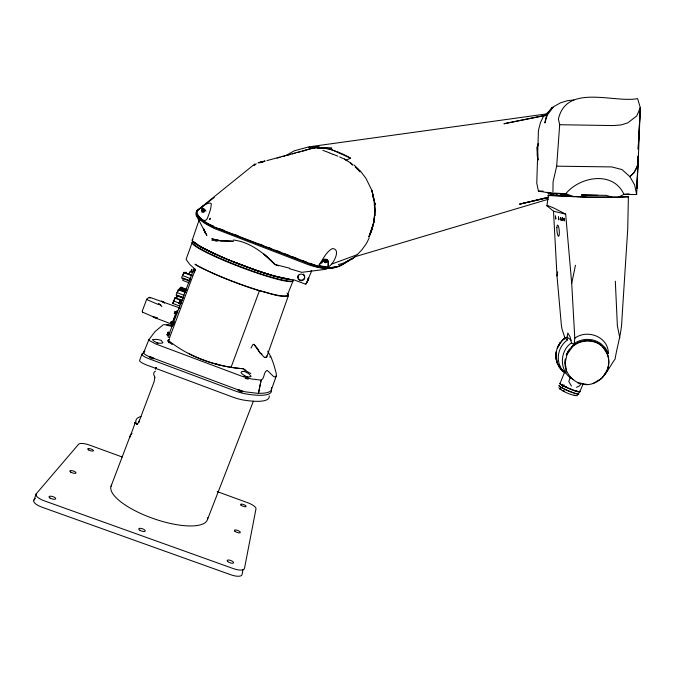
<?xml version="1.0" encoding="UTF-8"?>
<svg xmlns="http://www.w3.org/2000/svg" width="674" height="674" viewBox="0 0 674 674"><rect width="100%" height="100%" fill="white"/><g stroke="black" fill="none" stroke-linecap="round" stroke-linejoin="round"><path stroke-width="1.01" d="M566.059 337.539C557.44 342.426 553.666 354.027 557.263 363.176L555.907 357.49L556.353 351.466C554.87 359.074 557.676 367.6 564.113 372.158M154.809 377.785L154.068 381.838L139.004 421.688L137.429 424.157M328.449 266.879C333.419 264.419 341.566 248.681 332.282 248.588C326.056 251.958 323.031 259.263 319.122 265.008C321.725 266.55 325.407 266.693 328.449 266.879L328.482 261.638M554.298 193.067L559.193 193.404L573.33 196.631L565.84 193.657L552.916 193.505L553.059 181.929L556.673 166.175L559.681 124.732L558.409 119.012C566.598 83.424 613.669 103.164 637.587 98.623L640.3 107.587L638.244 160.547C637.966 166.807 634.908 172.889 629.828 176.613L634.622 184.828L636.652 194.559L623.93 194.365L618.378 197.212L585.782 196.993L548.173 195.233M327.909 266.946L327.985 261.546L325.744 259.591L323.967 259.835M565.233 358.913C562.217 374.07 578.081 388.831 593.019 383.523C604.3 379.841 608.597 367.852 615.076 359.09C617.207 345.872 621.588 333.133 621.908 319.602L627.721 229.244L628.387 197.069L627.578 196.463M636.652 194.559L638.253 159.03L637.857 156.09M155.458 368.964L155.947 367.675L155.475 368.964M559.681 124.732L613.357 125.566L621.032 124.934L627.806 122.853L636.804 115.894L640.3 107.587L638.16 149.072M640.3 107.587L638.219 149.013M638.253 159.03L636.863 188.543L637.722 165.273L634.049 172.687L629.828 176.613L622.018 169.57L611.739 166.916L556.673 166.175M307.411 280.401L307.571 279.659M307.723 280.536L307.757 280.098M307.765 279.584L307.908 279.112M135.196 422.741L134.758 423.778L135.39 422.202L134.876 423.474L135.112 422.96M193.177 241.368A54.004 5.754 20.8 0 0 204.433 248.883L227.635 259.524A54.754 5.839 20.8 0 0 289.121 279.474L293.771 279.769L305.507 284.158L306.038 283.366M167.144 325.104L164.919 324.666A7.759 1.289 12.2 0 0 163.024 324.944L155.071 331.532L148.92 339.637L143.638 352.612A8.888 1.862 19.5 0 0 150.437 357.11L236.776 389.345L245.075 391.796L258.437 393.414L261.133 380.136C264.84 378.35 263.315 372.596 266.727 370.515L267.409 370.54L273.585 376.513L275.396 377.095L276.289 375.999L276.239 373.27L273.534 363.682L270.99 357.035L269.693 356.934M262.009 354.195L259.734 352.612L258.252 349.477L253.929 344.246L259.734 352.612L264.444 357.447L266.584 357.304L288.32 295.861L288.43 294.471L286.964 293.198M173.075 325.508L171.466 324.885L172.089 323.975M169.781 332.788L168.121 332.231L169.781 332.788L168.702 335.534L167.093 334.936L168.121 332.231M565.098 373.177A21.812 21.113 -42.1 0 1 567.424 339.932L567.028 337.067L567.837 333.032L570.044 336.773L571.468 342.847L574.122 344.835L571.923 346.697L577.298 342.999A22.309 21.568 -41.9 0 1 601.992 346.116C609.818 353.176 611.074 365.931 604.898 374.441L607.013 370.296A22.309 21.568 -41.9 0 0 607.628 354.785C601.722 335.593 572.689 337.295 566.236 355.131L569.496 349.57L567.07 354.263L565.191 362.612L566.396 370.767M574.122 344.835L574.796 338.196L571.704 283.4L565.68 214.138L553.506 211.223L546.909 205.772L548.442 194.938M180.539 304.193L181.592 301.379L179.933 300.806L178.939 303.519L180.539 304.193L180.885 303.485M195.098 269.204L189.672 264.318L186.083 259.33L192.115 242.758M307.108 282.187L308.768 278.252L307.117 282.103M189.049 282.785L182.73 280.376L183.202 278.472M185.889 272.802L185.982 272.186L185.232 273.349M169.081 342.847L168.146 341.541L169.385 339.115L167.624 340.564M193.581 270.004L192.579 272.439C188.442 272.574 194.23 265.531 190.969 271.774M567.424 339.932L564.947 338.104L561.964 328.828L561.332 324.733L557.002 275.995L557.684 271.892M155.955 367.726L155.576 368.661L155.888 367.945M266.584 357.304L266.853 355.805M189.984 272.33L190.11 271.656L188.821 274.048M243.078 569.42L242.076 574.543A10.894 3.96 20.8 0 1 230.963 574.821L41.855 507.143A11.323 3.993 16.8 0 1 33.978 500.007L36.312 493.713L78.664 444.183A9.621 2.873 18 0 1 89.575 445.101L122.221 456.997M324.632 260.349L325.416 259.145L326.983 259.507L327.539 260.274L326.898 261.47L325.306 261.2L324.632 260.349L324.017 261.436L325.373 262.767L327 262.186L325.913 260.434L324.295 260.661L324.017 261.436M258.437 393.414L261.133 380.136L251.09 378.906L242.118 376.336L155.483 343.875L149.67 340.699A8.45 1.584 11.9 0 1 148.92 339.637M571.704 283.4L575.453 265.278M172.022 323.764L171.76 324.211L170.488 323.722C169.873 321.734 173.134 320.681 172.384 322.871M307.774 279.727L307.588 279.179L308.288 279.483L308.768 278.252M538.282 143.377L537.161 147.353L537.212 155.382L537.936 160.134M202.284 210.145L203.068 209.235L203.843 209.538L203.843 210.743L202.444 210.793L203.068 209.235M202.444 210.793L202.444 209.58M203.228 211.088L204.011 210.187M203.843 210.743L203.843 209.538M171.466 324.885L177.169 310.714L176.234 312.778L176.47 311.969L175.038 311.548L174.532 312.77L174.305 313.503L175.695 313.966L176.394 311.91M171.76 324.211L172.578 322.02L171.39 321.515L170.488 323.722M179.747 301.623L179.933 300.806M179.891 306.122L172.738 303.41L173.53 300.941L175.189 297.647L182.325 300.351M174.659 299.29L175.189 297.647M189.706 281.125L181.584 278.033L182.401 275.498L184.044 272.271L192.141 275.363M183.336 297.782L176.2 295.069L176.992 292.592L178.635 289.34L185.754 292.044M183.227 274.807L184.044 272.271M177.843 291.817L178.635 289.34M168.155 332.349L167.093 334.936M176.765 297.849L177.548 295.423L182.814 297.419M179.419 289.786L179.95 288.152L186.117 290.494M180.463 288.834L180.986 287.208L185.906 289.079M132.045 433.466L130.655 434.654L129.947 437.123L135.314 422.531M189.984 280.283L190.54 278.598L182.401 275.498M176.47 311.969L175.206 311.413L174.305 313.503M562.04 385.57L562.47 384.273M570.415 376.673L568.789 381.543L571.459 386.059M192.275 240.011L199.083 220.095M271.512 389.319L276.289 375.999M538.24 144.405L537.161 147.353L538.13 159.864M168.146 341.541L168.61 340.286M231.157 367.086L259.423 290.755C268.867 292.449 278.556 297.807 288.32 295.861M148.566 297.756L146.713 299.222L142.172 311.337L142.677 312.188M144.657 351.205L141.995 354.086L139.67 360.278A9.082 1.971 19.4 0 0 146.78 365.055L232.05 396.843A17.726 3.859 20.4 0 0 243.803 400.103A72.952 15.3 20.1 0 0 269.28 395.924M172.628 322.332L175.518 314.691M174.364 321.936L173.328 324.674L171.727 324.026M111.016 486.316L130.655 434.654M155.896 368.021L155.584 368.678L155.913 367.701M207.449 519.603L253.382 401.173M307.976 279.356L308.422 278.219M562.47 386.893L563.152 385.191L561.459 384.551L563.152 385.191M369.074 236.498C373.472 227.45 375.199 217.348 374.399 207.339M580.845 383.068L579.724 385.739L576.489 387.323M194.339 272.136L195.536 269.448M174.398 300.115L172.738 303.41M178.728 290.418L179.95 288.152M175.922 298.658L177.548 295.423M305.979 284.201L311.683 270.923M563.666 386.168L564.189 384.955M579.775 391.779L583.313 383.557M169.376 337.969L169.705 337.219M325.104 260.543L325.896 259.65L326.654 259.945L326.629 261.133L325.264 261.175L325.896 259.65M325.331 260.021L324.531 262.346M326.629 261.133L326.654 259.945M326.073 261.495L326.865 260.611M369.242 237.796L366.42 243.575L362.09 249.565L357.026 254.949M178.939 303.519L179.309 302.761M193.918 268.825L167.961 337.017L169.595 337.632L195.317 269.423L194.432 268.968M368.83 236.911L373.876 222.193L374.601 216.893L373.876 222.193L369.815 234.83M250.989 348.096L253.087 344.296M606.954 370.944L601.899 378.257L593.019 383.523M557.668 346.967L562.782 339.822M567.07 354.263L572.437 346.798M551.576 107.848L547.667 113.249L545.957 117.394L544.887 122.98L547.221 115.17L552.941 107.52L551.576 107.848L560.591 102.785L567.55 100.662L573.886 100.005M143.638 352.612L144.868 350.943M319.122 265.008L323.545 259.507L324.523 259.086M321.574 263.256L323.806 260.467M168.702 335.534L167.287 334.633M33.978 500.007L35.334 498.406M201.821 210.17L201.636 211.872L203.16 212.462L204.306 211.847L204.391 211.131L203.253 210.111M552.941 107.52L543.16 116.905L540.464 122.567L538.433 130.419L536.774 183.168L538.433 191.104L552.916 193.505M571.468 342.847C558.721 351.398 559.344 373.152 573.616 379.681M176.2 295.069L176.622 294.673M180.986 287.208L180.581 287.571L186.723 289.913M178.77 307.715L179.916 308.212M253.98 165.686L256.28 163.74M201.602 206.867L206.615 203.877L209.572 203.034L211.282 203.565C211.257 208.578 209.092 213.666 207.356 218.384C204.669 224.619 196.277 215.141 196.985 211.333L199.066 208.932L254.814 163.976M564.947 338.104L562.756 339.915L565.756 337.851M349.208 260.189L350.792 258.917M353.344 257.982L355.518 256.305L351.39 259.305A37.904 37.811 87.9 0 1 340.909 263.922L338.399 264.486M200.186 208.342C186.833 215.191 209.142 225.79 214.273 228.452L306.434 263.989C317.968 268.286 331.684 271.041 342.78 263.997M201.838 207.061L203.497 205.789M205.149 204.508L214.248 197.482M199.74 208.94C194.483 210.878 196.008 217.129 200.279 219.261A33.186 24.711 17.8 0 0 210.473 225.782L314.168 265.767A30.844 23.228 23.5 0 0 341.735 265.093A105.009 77.08 20.5 0 0 350.185 259.608M352.005 258.959L353.732 257.679L351.39 259.305M146.713 299.222L147.277 299.736M343.689 263.585L349.385 259.962M348.306 260.728L341.988 264.494A105.136 77.122 20.5 0 0 348.222 260.568M286.374 155.34L294.218 150.833L308.785 146.873L547.01 113.864M574.796 338.196C587.357 328.836 608.47 336.815 608.369 353.462L605.404 348.028L601.267 343.993A23.464 22.689 -41.9 0 0 573.945 343.698M346.217 160.286L350.472 158.137C340.075 152.004 328.659 147.892 316.502 147.513M628.058 196.387L618.378 197.212M547.684 192.2L548.375 193.463L554.82 195.292L559.193 193.404L565.84 193.657C579.985 176.445 613.256 170.539 623.93 194.365L629.095 193.834M258.942 162.855L264.865 161.162M332.004 263.972L356.849 254.823M546.909 205.772L547.709 205.519L554.053 208.131L565.68 214.138M264.772 160.96L258.706 162.695M354.541 256.878L548.248 199.277M258.091 162.788L261.959 161.718M305.078 150.26L315.154 147.463M266.879 160.614L314.295 147.783M259.92 162.704L262.944 161.886M277.081 158.061L280.106 157.236M282.128 156.688L285.153 155.871M287.175 155.323L290.199 154.506M292.221 153.958L295.254 153.133M297.268 152.585L300.301 151.768M302.314 151.22L305.347 150.403M311.565 148.507L315.373 147.471M261.866 162.063L264.882 161.271M311.464 271.167L310.512 271.243M548.004 197.768L519.713 204.104L548.358 197.305M519.713 204.104L548.265 197.33M545.814 115.397L503.933 123.746L546.033 115.102M264.444 357.447L266.5 357.094M215.705 241.233L219.775 240.559L211.914 238.908L219.775 240.559L211.965 240.315M558.847 387.794C561.316 391.232 573.321 396.16 577.567 395.655M326.477 269.196L301.809 272.338L289.744 268.774M322.121 148.01L316.451 147.463L331.507 148.718L309.248 147.261L319.181 146.603M628.387 197.069L588.318 197.347L548.029 195.511M565.419 371.029L564.669 371.062L565.949 372.528M315.508 147.37L308.886 147.598L316.089 147.951M538.433 191.104L543.134 191.096M585.782 196.993L581.502 194.946L606.229 195.376L611.798 197.019M170.589 323.25L172.047 323.259L170.943 322.282M581.502 194.946L597.644 195.35M309.248 147.261L331.718 147.859M289.323 279.087C270.459 276.306 252.59 268.724 234.729 262.279M289.256 279.146L273.829 275.893L254.241 269.684L227.635 259.524A54.754 5.839 20.8 0 1 192.899 239.489M318.145 148.053L331.507 148.718M562.849 218.755L562.874 220.642L562.436 217.66L562.849 218.755L564.559 218.839M551.357 192.865L547.44 192.604L554.82 195.292M188.29 353.277C205.528 362.048 224.526 367.44 243.828 368.771C216.893 366.959 190.127 357.683 168.862 340.808M577.803 382.84L587.534 384.509M248.251 379.167L245.184 378.367M167.219 334.38L168.93 334.734M153.343 316.831L157.396 317.715M316.216 147.353L317.319 147.606M233.271 240.011C249.852 241.873 263.18 252.801 274.849 263.879M289.719 268.244L274.402 264.309L278.387 265.901M150.277 298.043L149.072 297.63M565.747 372.099L564.863 371.484L560.17 383.169A10.86 1.129 22.7 0 0 570.086 388.755A10.86 1.129 22.7 0 0 579.682 391.198M174.532 312.77L175.863 313.149M179.579 301.514L181.264 302.019M149.645 297.259L179.781 307.976M142.408 312.104L156.191 318.069M167.759 332.981L169.418 333.512M313.081 264.73L214.147 226.936M215.933 363.792L220.103 365.257M156.595 342.914L157.969 343.403M560.549 388.982L559.605 388.687L560.953 389.378M217.197 491.607L247.872 502.787A9.318 2.848 20.8 0 1 256.002 508.76L244.485 568.409A10.902 3.901 20.8 0 1 233.398 568.62L44.214 500.807A11.332 3.934 16.9 0 1 36.312 493.713M563.978 391.013L563.051 390.768L564.601 391.299M255.32 270.004C236.018 262.826 216.388 255.808 198.636 245.252M172.317 326.031L167.995 324.396L166.503 324.598L167.969 325.458A5.063 0.809 9.9 0 0 171.634 326.326M316.569 147.438L319.468 148.482L318.541 148.095M173.53 300.941L179.798 303.317M153.183 317.1L172.055 324.245M179.537 288.523L185.721 290.873M178.214 289.719L185.35 292.432M176.992 292.592L184.137 295.305M177.127 295.819L183.294 298.152M174.76 298.051L181.913 300.764M183.631 272.608L191.753 275.708M182.898 278.025L189.2 280.426M325.66 260.181L326.427 260.476M325.542 260.678L326.3 260.973M219.623 228.68L224.509 230.567M235.268 234.712L238.208 235.849M259.726 244.148L262.658 245.277M268.53 247.543L271.462 248.672M277.334 250.939L280.266 252.068M284.175 253.576L289.07 255.463M292.979 256.971L297.874 258.858M301.784 260.366L306.678 262.253M202.899 209.799L203.683 210.094M202.613 210.229L203.388 210.532M322.947 150.336L325.862 151.49M326.46 151.675L329.3 152.804M329.755 153.04L332.678 154.194M333.091 154.312L337.834 156.191M574.358 395.225L575.512 395.621L574.964 395.242M147.8 300.031L158.019 304.404M339.679 156.966L343.26 158.575M331.448 149.561L350.472 158.137M246.566 376.665L247.779 377.238M164.464 302.483L161.533 301.084L164.566 303.132M211.358 225.664L213.169 226.557M215.57 254.216L201.13 247.029L193.691 241.949L196.985 244.123M174.465 313.351L175.695 313.966M244.157 369.301L245.976 370.237M244.039 369.9L250.795 373.514M343.993 158.971L346.192 160.185M326.604 259.305L327.227 259.659M161.019 305.137L158.339 303.553L161.853 306.493M200.692 207.609L204.989 210.271M559.193 193.404L563.885 196.311M201.197 207.204L204.904 209.513M176.335 311.868L177.81 312.812M344.33 158.912L348.256 161.465M348.433 161.499L352.957 164.894M562.478 370.868L558.763 366.327L563.506 371.29M567.028 337.067L571.156 340.227M168.82 341.937L172.199 344.54M354.12 165.037L360.514 171.196L365.906 178.265L372.04 190.809L375.014 204.492L374.904 215.849L374.264 202.065L375.014 204.492L371.922 190.624L374.946 203.995M569.606 376.749L571.4 378.485M355.206 166.866L360.059 171.803L357.203 168.744M352.064 164.464L350.623 162.99L352.553 165.02M196.134 215.09L206.842 235.437L203.531 228.823M561.889 370.136L557.196 362.839L555.915 353.816M602.969 347.118L607.653 354.566M267.721 351.221L270.838 356.698M328.053 260.501L328.348 261.049M203.548 228.654L205.14 232.985M205.663 210.465L205.882 211.215M372.503 195.317L373.228 197.988M203.641 228.663L204.096 230.685M619.81 337.876L617.367 325.812L615.32 281.201M374.399 204.264L374.854 211.35L374.415 205.132M637.874 156.882L638.244 160.547M557.002 275.995L553.506 211.223M579.37 391.341A10.86 1.129 22.7 0 1 569.884 389.024A10.86 1.129 22.7 0 1 560.263 383.464M578.393 393.372A10.86 1.154 22.7 0 1 569.142 391.215A10.86 1.154 22.7 0 1 559.386 385.57M578.637 393.987A10.523 1.112 22.7 0 1 567.112 390.313A10.523 1.112 22.7 0 1 559.681 385.697M291.581 279.558A54.004 5.754 20.8 0 1 254.241 269.684M293.241 280.468A53.996 5.839 20.8 0 1 236.86 265.185A53.996 5.839 20.8 0 1 193.152 241.435M303.359 274.099A3.395 3.37 9.6 0 1 304.185 278.606A3.395 3.37 9.6 0 1 299.719 279.752A3.395 3.37 9.6 0 1 298.22 275.413M374.542 210.507A105.009 77.08 20.5 0 1 374.559 212.571M374.449 215.655A105.009 77.08 20.5 0 1 369.183 236.582M193.135 241.873A53.987 5.855 20.8 0 0 235.993 265.413A53.987 5.855 20.8 0 0 293.03 280.999L287.596 294.521A53.92 6.563 20.7 0 1 252.565 288.421A53.92 6.563 20.7 0 1 194.997 264.191L196.513 265.303A55.015 6.689 20.7 0 0 259.423 290.755M271.437 387.508A72.817 14.761 20.1 0 1 258.445 393.237M244.081 376.227A2.982 0.598 20.6 0 1 245.05 376.539M271.218 388.822A72.994 14.912 20.1 0 1 246.178 393.97A17.735 3.766 20.5 0 1 234.434 390.676L149.131 358.821A9.091 1.921 19.5 0 1 141.995 354.086M152.61 357.591A2.502 0.531 19.5 0 1 153.453 358.779A2.502 0.531 19.5 0 1 149.586 357.338A2.502 0.531 19.5 0 1 151.566 357.203M154.548 376.387A51.536 11.551 20 0 1 155.433 371.147M154.557 376.345A4.929 1.238 -77.1 0 1 154.852 377.693M136.544 424.039A51.317 13.707 19.7 0 1 141.035 416.507M136.536 424.056A4.971 1.399 -68.4 0 0 137.049 424.325A4.886 1.373 -69.4 0 0 137.437 424.115M138.92 422.463A48.098 12.848 19.7 0 1 139.56 420.205M207.718 517.657A51.005 16.69 19.2 0 1 154.801 519.064A51.005 16.69 19.2 0 1 111.665 484.951M560.709 217.601L561.156 220.364L560.709 217.601M558.451 216.969L558.805 219.741L558.451 216.969M555.435 216.034L555.78 218.924L555.435 216.034M564.534 219.749L564.45 220.979L563.97 218.258L564.534 219.749M204.744 209.909L204.053 211.021L203.085 211.063L201.686 209.9L201.855 209.201L203.16 208.713L204.744 209.909M196.682 211.299L196.471 213.86L196.53 211.215L197.457 210.187L196.682 211.299M558.679 345.164L557.331 348.062L560.229 342.611L558.679 345.164M210.035 218.806L209.614 219.556L210.617 218.283L210.035 218.806M566.581 387.196L564.896 386.488L566.581 387.196M299.037 274.807L298.422 275.523A3.412 3.387 6.2 0 0 302.727 280.46L304.084 279.297A3.412 3.387 6.2 0 0 299.787 274.352L299.037 274.807M162.754 342.577L162.274 343.091C158.761 343.841 154.7 342.384 152.408 339.637L156.056 339.351A5.535 1.011 9.6 0 1 161.305 340.404L162.754 342.577M250.821 376.53C247.569 378.013 243.794 375.46 241.452 373.27A5.4 1.98 20.9 0 1 243.061 371.416L244.957 371.652L248.462 373.472L250.703 375.654L250.821 376.53M575.706 390.625L577.281 391.358L575.706 390.625M336.579 266.685L331.414 267.637A30.861 23.236 23.5 0 1 314.438 265.143L309.821 263.357C318.28 266.466 327.589 268.96 336.579 266.685M226.582 240.871L220.204 240.888L233.305 241.258L226.582 240.871M213.279 226.127L210.667 225.116A33.211 24.702 17.9 0 1 197.726 215.899L196.884 214.77C201.248 219.909 207.053 223.616 213.279 226.127M268.968 258.622L263.879 254.056L274.512 264.107L268.968 258.622M556.876 227.534A5.636 1.154 85 0 0 558.485 236.271A5.636 1.154 85 0 0 558.931 228.216A5.636 1.154 85 0 0 556.876 227.534M88.665 449.946A3.016 0.901 18.1 0 0 93.408 450.822A3.016 0.901 18.1 0 0 89.693 448.64A3.016 0.901 18.1 0 0 88.665 449.946M70.804 472.162A3.252 1.045 17.6 0 0 75.951 473.047A3.252 1.045 17.6 0 0 71.992 470.654A3.252 1.045 17.6 0 0 70.804 472.162M241.09 505.188A2.923 0.893 20.7 0 0 245.842 506.671A2.923 0.893 20.7 0 0 243.154 504.396A2.923 0.893 20.7 0 0 241.09 505.188M234.897 531.222A3.143 1.036 20.7 0 0 240.011 532.789A3.143 1.036 20.7 0 0 237.147 530.261A3.143 1.036 20.7 0 0 234.897 531.222M50.011 498.027A3.522 1.222 17 0 0 55.639 498.912A3.522 1.222 17 0 0 51.392 496.266A3.522 1.222 17 0 0 50.011 498.027M139.939 530.303A3.446 1.222 18.8 0 0 145.255 531.078A3.446 1.222 18.8 0 0 140.858 528.382A3.446 1.222 18.8 0 0 139.939 530.303M227.702 561.476A3.395 1.213 20.7 0 0 233.238 563.135A3.395 1.213 20.7 0 0 230.163 560.288A3.395 1.213 20.7 0 0 227.702 561.476M238.301 390.473A2.46 0.531 20.5 0 0 242.303 391.897A2.46 0.531 20.5 0 0 240.298 390.339A2.46 0.531 20.5 0 0 238.301 390.473"/></g></svg>
